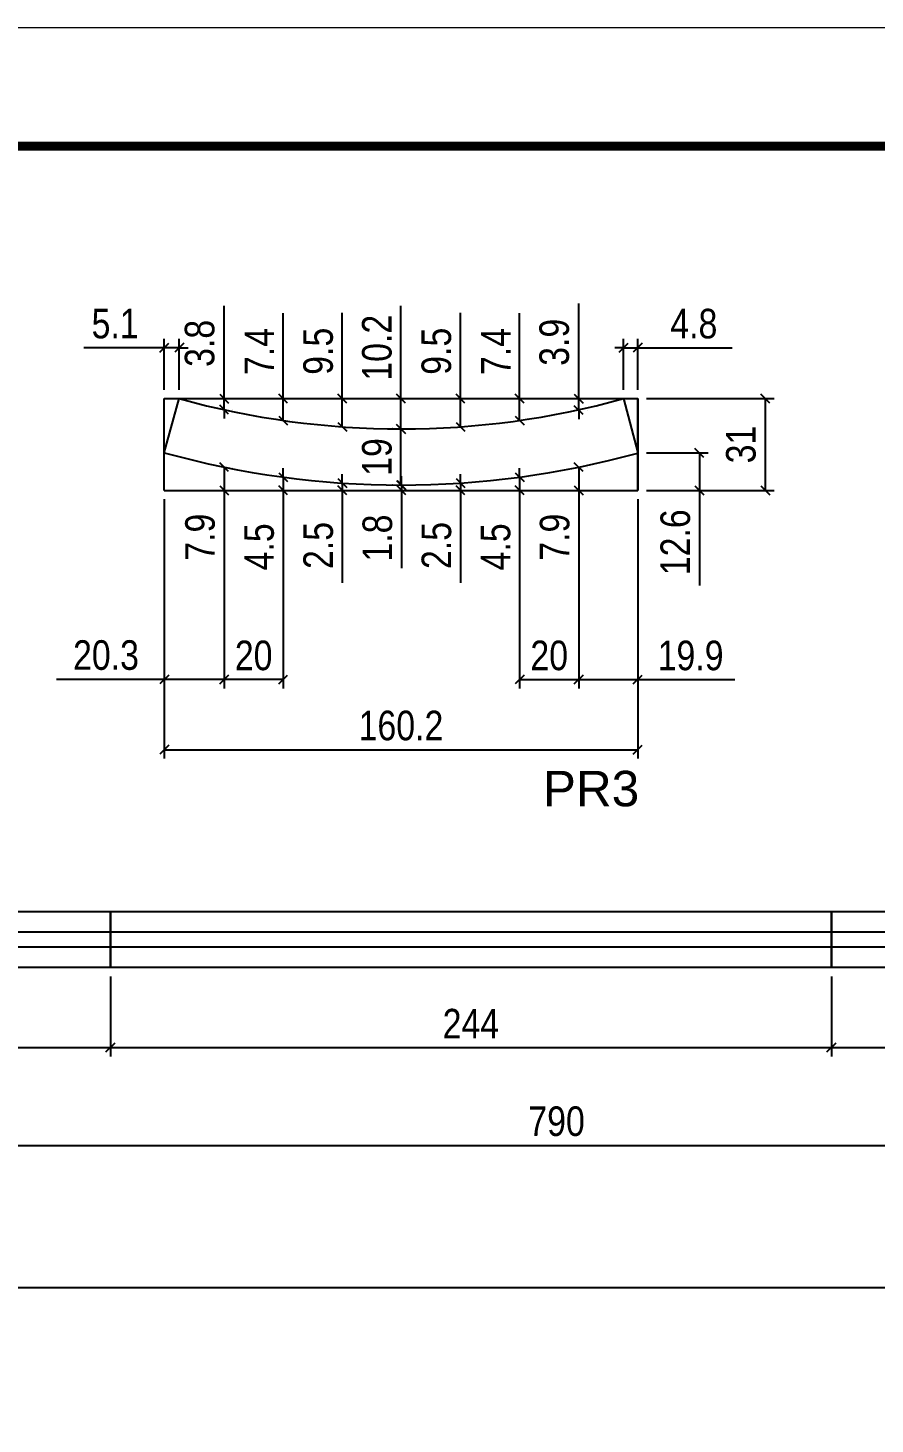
# Model space of a CAD drawing. Extents: x 5442 to 11695, y -218 to 3129.
# Drawn here: x 8985 to 9271.6, y 359.5 to 831.9 of the extents above; entities that cross this region are included whole.
import ezdxf

# ---------------------------------------------------------------- set-up
doc = ezdxf.new("R2010")
doc.units = 0
doc.linetypes.add('DASHED', pattern=[0.75, 0.5, -0.25])
for name, color, linetype in [('5', 5, 'Continuous'), ('COTA', 241, 'Continuous'), ('Painéis', 200, 'Continuous'), ('SARR_2.2x7', 40, 'Continuous')]:
    doc.layers.add(name, color=color, linetype=linetype)
for name, color, linetype, lineweight in [('Escoras', 2, 'Continuous', 25), ('Folhas', 255, 'Continuous', 9), ('SARRAFO DE PRESSAO', 251, 'DASHED', 9)]:
    doc.layers.add(name, color=color, linetype=linetype, lineweight=lineweight)
doc.styles.add('COTA TECNICA-50', font='techl___.ttf', dxfattribs={"height": 10})
doc.styles.get("Standard").update_dxf_attribs({"font": 'arial.ttf'})
doc.dimstyles.new('COTA PAINEL-50', dxfattribs={"dimtxt": 10, "dimasz": 3, "dimexe": 3, "dimexo": 3, "dimgap": 3, "dimtad": 1, "dimdec": 1, "dimzin": 12, "dimdsep": 46, "dimtxsty": 'COTA TECNICA-50', "dimblk1": 'OBLIQUE', "dimblk2": 'OBLIQUE', "dimsah": 1, "dimcen": 0.9, "dimclrd": 4, "dimclre": 4, "dimclrt": 240, "dimadec": 1, "dimazin": 3, "dimtfac": 1, "dimtdec": 1, "dimtmove": 0, "dimatfit": 3, "dimfxl": 1, "dimtolj": 1, "dimtzin": 12, "dimarcsym": 0})

# ---------------------------------------------------------------- blocks, each defined once
blk = doc.blocks.new('9999999999')
at = {"layer": 'Folhas'}
blk.add_lwpolyline([(98138.98, 34190.21), (99623.98, 34190.21), (99623.98, 35240.21), (98138.98, 35240.21)], close=True, dxfattribs=at)
at = {"layer": 'Folhas', "color": 30, "const_width": 3}
blk.add_lwpolyline([(98213.98, 34230.21), (99583.98, 34230.21), (99583.98, 35200.21), (98213.98, 35200.21)], close=True, dxfattribs=at)
blk = doc.blocks.new('_Oblique')
at = {"color": 0, "linetype": 'ByBlock', "lineweight": -2}
blk.add_line((-0.5, -0.5), (0.5, 0.5), dxfattribs=at)
blk = doc.blocks.new('*D1474')
at = {"layer": 'Defpoints', "color": 0, "linetype": 'ByBlock', "transparency": 16777216}
for p in [(9031.08, 675.42), (9191.28, 675.42), (9191.28, 587.69)]:
    blk.add_point(p, dxfattribs=at)
at = {"layer": 'Painéis', "color": 4, "linetype": 'ByBlock', "lineweight": -2, "transparency": 16777216}
for p, q in [((9031.08, 672.42), (9031.08, 584.69)), ((9191.28, 672.42), (9191.28, 584.69)), ((9031.08, 587.69), (9191.28, 587.69))]:
    blk.add_line(p, q, dxfattribs=at)
at = {"layer": 'Painéis', "color": 4, "linetype": 'ByBlock', "lineweight": -2, "transparency": 16777216, "xscale": 3, "yscale": 3, "zscale": 3, "rotation": 180}
blk.add_blockref('_Oblique', (9031.08, 587.69), dxfattribs=at)
at = {"layer": 'Painéis', "color": 4, "linetype": 'ByBlock', "lineweight": -2, "transparency": 16777216, "xscale": 3, "yscale": 3, "zscale": 3}
blk.add_blockref('_Oblique', (9191.28, 587.69), dxfattribs=at)
at = {"layer": 'Painéis', "color": 240, "linetype": 'ByBlock', "transparency": 16777216, "insert": (9111.18, 595.8), "char_height": 10, "attachment_point": 5, "style": 'COTA TECNICA-50'}
blk.add_mtext('\\A1;160.2', dxfattribs=at)
blk = doc.blocks.new('*D1477')
at = {"layer": 'Defpoints', "color": 0, "linetype": 'ByBlock', "transparency": 16777216}
for p in [(9191.28, 706.47), (9191.28, 675.42), (9234.47, 675.42)]:
    blk.add_point(p, dxfattribs=at)
at = {"layer": 'Painéis', "color": 4, "linetype": 'ByBlock', "lineweight": -2, "transparency": 16777216}
for p, q in [((9194.28, 706.47), (9237.47, 706.47)), ((9234.47, 706.47), (9234.47, 675.42)), ((9194.28, 675.42), (9237.47, 675.42))]:
    blk.add_line(p, q, dxfattribs=at)
at = {"layer": 'Painéis', "color": 4, "linetype": 'ByBlock', "lineweight": -2, "transparency": 16777216, "xscale": 3, "yscale": 3, "zscale": 3}
for p, rotation in [((9234.47, 706.47), 90), ((9234.47, 675.42), 270)]:
    blk.add_blockref('_Oblique', p, dxfattribs=dict(at, rotation=rotation))
at = {"layer": 'Painéis', "color": 240, "linetype": 'ByBlock', "transparency": 16777216, "insert": (9226.25, 690.94), "char_height": 10, "attachment_point": 5, "rotation": 90, "style": 'COTA TECNICA-50'}
blk.add_mtext('\\A1;31', dxfattribs=at)
blk = doc.blocks.new('*D1484')
at = {"layer": 'Defpoints', "color": 0, "linetype": 'ByBlock', "transparency": 16777216}
for p in [(9031.08, 723.69), (9031.08, 706.47), (9036.16, 706.47)]:
    blk.add_point(p, dxfattribs=at)
at = {"layer": 'Painéis', "color": 4, "linetype": 'ByBlock', "lineweight": -2, "transparency": 16777216}
for p, q in [((9031.08, 723.69), (9003.85, 723.69)), ((9031.08, 709.47), (9031.08, 726.69)), ((9036.16, 723.69), (9031.08, 723.69)), ((9036.16, 709.47), (9036.16, 726.69)), ((9036.16, 723.69), (9039.16, 723.69))]:
    blk.add_line(p, q, dxfattribs=at)
at = {"layer": 'Painéis', "color": 4, "linetype": 'ByBlock', "lineweight": -2, "transparency": 16777216, "xscale": 3, "yscale": 3, "zscale": 3}
blk.add_blockref('_Oblique', (9031.08, 723.69), dxfattribs=at)
at = {"layer": 'Painéis', "color": 4, "linetype": 'ByBlock', "lineweight": -2, "transparency": 16777216, "xscale": 3, "yscale": 3, "zscale": 3, "rotation": 180}
blk.add_blockref('_Oblique', (9036.16, 723.69), dxfattribs=at)
at = {"layer": 'Painéis', "color": 240, "linetype": 'ByBlock', "transparency": 16777216, "insert": (9014.46, 731.8), "char_height": 10, "attachment_point": 5, "style": 'COTA TECNICA-50'}
blk.add_mtext('\\A1;5.1', dxfattribs=at)
blk = doc.blocks.new('*D1485')
at = {"layer": 'Defpoints', "color": 0, "linetype": 'ByBlock', "transparency": 16777216}
for p in [(9191.28, 723.69), (9186.52, 706.47), (9191.28, 706.47)]:
    blk.add_point(p, dxfattribs=at)
at = {"layer": 'Painéis', "color": 4, "linetype": 'ByBlock', "lineweight": -2, "transparency": 16777216}
for p, q in [((9186.52, 723.69), (9183.52, 723.69)), ((9186.52, 709.47), (9186.52, 726.69)), ((9186.52, 723.69), (9191.28, 723.69)), ((9191.28, 709.47), (9191.28, 726.69)), ((9191.28, 723.69), (9223.28, 723.69))]:
    blk.add_line(p, q, dxfattribs=at)
at = {"layer": 'Painéis', "color": 4, "linetype": 'ByBlock', "lineweight": -2, "transparency": 16777216, "xscale": 3, "yscale": 3, "zscale": 3}
blk.add_blockref('_Oblique', (9186.52, 723.69), dxfattribs=at)
at = {"layer": 'Painéis', "color": 4, "linetype": 'ByBlock', "lineweight": -2, "transparency": 16777216, "xscale": 3, "yscale": 3, "zscale": 3, "rotation": 180}
blk.add_blockref('_Oblique', (9191.28, 723.69), dxfattribs=at)
at = {"layer": 'Painéis', "color": 240, "linetype": 'ByBlock', "transparency": 16777216, "insert": (9210.28, 731.78), "char_height": 10, "attachment_point": 5, "style": 'COTA TECNICA-50'}
blk.add_mtext('\\A1;4.8', dxfattribs=at)
blk = doc.blocks.new('*D1486')
at = {"layer": 'Defpoints', "color": 0, "linetype": 'ByBlock', "transparency": 16777216}
for p in [(9031.08, 675.42), (9051.34, 675.42), (9031.08, 611.42)]:
    blk.add_point(p, dxfattribs=at)
at = {"layer": 'Painéis', "color": 4, "linetype": 'ByBlock', "lineweight": -2, "transparency": 16777216}
for p, q in [((9031.08, 672.42), (9031.08, 608.42)), ((9051.34, 672.42), (9051.34, 608.42)), ((9031.08, 611.42), (8994.67, 611.42)), ((9051.34, 611.42), (9031.08, 611.42))]:
    blk.add_line(p, q, dxfattribs=at)
at = {"layer": 'Painéis', "color": 4, "linetype": 'ByBlock', "lineweight": -2, "transparency": 16777216, "xscale": 3, "yscale": 3, "zscale": 3, "rotation": 180}
blk.add_blockref('_Oblique', (9031.08, 611.42), dxfattribs=at)
at = {"layer": 'Painéis', "color": 4, "linetype": 'ByBlock', "lineweight": -2, "transparency": 16777216, "xscale": 3, "yscale": 3, "zscale": 3}
blk.add_blockref('_Oblique', (9051.34, 611.42), dxfattribs=at)
at = {"layer": 'Painéis', "color": 240, "linetype": 'ByBlock', "transparency": 16777216, "insert": (9011.37, 619.64), "char_height": 10, "attachment_point": 5, "style": 'COTA TECNICA-50'}
blk.add_mtext('\\A1;20.3', dxfattribs=at)
blk = doc.blocks.new('*D1487')
at = {"layer": 'Defpoints', "color": 0, "linetype": 'ByBlock', "transparency": 16777216}
for p in [(9051.34, 675.42), (9071.34, 675.42), (9051.34, 611.42)]:
    blk.add_point(p, dxfattribs=at)
at = {"layer": 'Painéis', "color": 4, "linetype": 'ByBlock', "lineweight": -2, "transparency": 16777216}
for p, q in [((9051.34, 672.42), (9051.34, 608.42)), ((9071.34, 672.42), (9071.34, 608.42)), ((9071.34, 611.42), (9051.34, 611.42))]:
    blk.add_line(p, q, dxfattribs=at)
at = {"layer": 'Painéis', "color": 4, "linetype": 'ByBlock', "lineweight": -2, "transparency": 16777216, "xscale": 3, "yscale": 3, "zscale": 3, "rotation": 180}
blk.add_blockref('_Oblique', (9051.34, 611.42), dxfattribs=at)
at = {"layer": 'Painéis', "color": 4, "linetype": 'ByBlock', "lineweight": -2, "transparency": 16777216, "xscale": 3, "yscale": 3, "zscale": 3}
blk.add_blockref('_Oblique', (9071.34, 611.42), dxfattribs=at)
at = {"layer": 'Painéis', "color": 240, "linetype": 'ByBlock', "transparency": 16777216, "insert": (9061.34, 619.52), "char_height": 10, "attachment_point": 5, "style": 'COTA TECNICA-50'}
blk.add_mtext('\\A1;20', dxfattribs=at)
blk = doc.blocks.new('*D1488')
at = {"layer": 'Defpoints', "color": 0, "linetype": 'ByBlock', "transparency": 16777216}
for p in [(9171.34, 675.42), (9191.28, 675.42), (9191.28, 611.42)]:
    blk.add_point(p, dxfattribs=at)
at = {"layer": 'Painéis', "color": 4, "linetype": 'ByBlock', "lineweight": -2, "transparency": 16777216}
for p, q in [((9171.34, 672.42), (9171.34, 608.42)), ((9191.28, 672.42), (9191.28, 608.42)), ((9171.34, 611.42), (9191.28, 611.42)), ((9191.28, 611.42), (9224.11, 611.42))]:
    blk.add_line(p, q, dxfattribs=at)
at = {"layer": 'Painéis', "color": 4, "linetype": 'ByBlock', "lineweight": -2, "transparency": 16777216, "xscale": 3, "yscale": 3, "zscale": 3, "rotation": 180}
blk.add_blockref('_Oblique', (9171.34, 611.42), dxfattribs=at)
at = {"layer": 'Painéis', "color": 4, "linetype": 'ByBlock', "lineweight": -2, "transparency": 16777216, "xscale": 3, "yscale": 3, "zscale": 3}
blk.add_blockref('_Oblique', (9191.28, 611.42), dxfattribs=at)
at = {"layer": 'Painéis', "color": 240, "linetype": 'ByBlock', "transparency": 16777216, "insert": (9209.19, 619.51), "char_height": 10, "attachment_point": 5, "style": 'COTA TECNICA-50'}
blk.add_mtext('\\A1;19.9', dxfattribs=at)
blk = doc.blocks.new('*D1489')
at = {"layer": 'Defpoints', "color": 0, "linetype": 'ByBlock', "transparency": 16777216}
for p in [(9151.34, 675.42), (9171.34, 675.42), (9171.34, 611.42)]:
    blk.add_point(p, dxfattribs=at)
at = {"layer": 'Painéis', "color": 4, "linetype": 'ByBlock', "lineweight": -2, "transparency": 16777216}
for p, q in [((9151.34, 672.42), (9151.34, 608.42)), ((9171.34, 672.42), (9171.34, 608.42)), ((9151.34, 611.42), (9171.34, 611.42))]:
    blk.add_line(p, q, dxfattribs=at)
at = {"layer": 'Painéis', "color": 4, "linetype": 'ByBlock', "lineweight": -2, "transparency": 16777216, "xscale": 3, "yscale": 3, "zscale": 3, "rotation": 180}
blk.add_blockref('_Oblique', (9151.34, 611.42), dxfattribs=at)
at = {"layer": 'Painéis', "color": 4, "linetype": 'ByBlock', "lineweight": -2, "transparency": 16777216, "xscale": 3, "yscale": 3, "zscale": 3}
blk.add_blockref('_Oblique', (9171.34, 611.42), dxfattribs=at)
at = {"layer": 'Painéis', "color": 240, "linetype": 'ByBlock', "transparency": 16777216, "insert": (9161.34, 619.52), "char_height": 10, "attachment_point": 5, "style": 'COTA TECNICA-50'}
blk.add_mtext('\\A1;20', dxfattribs=at)
blk = doc.blocks.new('*D1490')
at = {"layer": 'Defpoints', "color": 0, "linetype": 'ByBlock', "transparency": 16777216}
for p in [(9051.34, 683.28), (9051.34, 675.42), (9051.34, 675.42)]:
    blk.add_point(p, dxfattribs=at)
at = {"layer": 'Painéis', "color": 4, "linetype": 'ByBlock', "lineweight": -2, "transparency": 16777216}
for p, q in [((9051.34, 683.28), (9051.34, 675.42)), ((9054.34, 683.28), (9054.34, 683.28)), ((9051.34, 675.42), (9051.34, 646.74)), ((9054.34, 675.42), (9054.34, 675.42))]:
    blk.add_line(p, q, dxfattribs=at)
at = {"layer": 'Painéis', "color": 4, "linetype": 'ByBlock', "lineweight": -2, "transparency": 16777216, "xscale": 3, "yscale": 3, "zscale": 3}
for p, rotation in [((9051.34, 683.28), 90), ((9051.34, 675.42), 270)]:
    blk.add_blockref('_Oblique', p, dxfattribs=dict(at, rotation=rotation))
at = {"layer": 'Painéis', "color": 240, "linetype": 'ByBlock', "transparency": 16777216, "insert": (9043.24, 659.58), "char_height": 10, "attachment_point": 5, "rotation": 90, "style": 'COTA TECNICA-50'}
blk.add_mtext('\\A1;7.9', dxfattribs=at)
blk = doc.blocks.new('*D1491')
at = {"layer": 'Defpoints', "color": 0, "linetype": 'ByBlock', "transparency": 16777216}
for p in [(9071.34, 679.9), (9071.34, 675.42), (9071.34, 675.42)]:
    blk.add_point(p, dxfattribs=at)
at = {"layer": 'Painéis', "color": 4, "linetype": 'ByBlock', "lineweight": -2, "transparency": 16777216}
for p, q in [((9071.34, 679.9), (9071.34, 682.9)), ((9071.34, 679.9), (9071.34, 675.42)), ((9074.34, 679.9), (9074.34, 679.9)), ((9071.34, 675.42), (9071.34, 643.2)), ((9074.34, 675.42), (9074.34, 675.42))]:
    blk.add_line(p, q, dxfattribs=at)
at = {"layer": 'Painéis', "color": 4, "linetype": 'ByBlock', "lineweight": -2, "transparency": 16777216, "xscale": 3, "yscale": 3, "zscale": 3}
for p, rotation in [((9071.34, 679.9), 270), ((9071.34, 675.42), 90)]:
    blk.add_blockref('_Oblique', p, dxfattribs=dict(at, rotation=rotation))
at = {"layer": 'Painéis', "color": 240, "linetype": 'ByBlock', "transparency": 16777216, "insert": (9063.23, 656.31), "char_height": 10, "attachment_point": 5, "rotation": 90, "style": 'COTA TECNICA-50'}
blk.add_mtext('\\A1;4.5', dxfattribs=at)
blk = doc.blocks.new('*D1492')
at = {"layer": 'Defpoints', "color": 0, "linetype": 'ByBlock', "transparency": 16777216}
for p in [(9091.34, 677.89), (9091.34, 675.42), (9091.34, 675.42)]:
    blk.add_point(p, dxfattribs=at)
at = {"layer": 'Painéis', "color": 4, "linetype": 'ByBlock', "lineweight": -2, "transparency": 16777216}
for p, q in [((9091.34, 677.89), (9091.34, 680.89)), ((9091.34, 677.89), (9091.34, 675.42)), ((9094.34, 677.89), (9094.34, 677.89)), ((9091.34, 675.42), (9091.34, 644.14)), ((9094.34, 675.42), (9094.34, 675.42))]:
    blk.add_line(p, q, dxfattribs=at)
at = {"layer": 'Painéis', "color": 4, "linetype": 'ByBlock', "lineweight": -2, "transparency": 16777216, "xscale": 3, "yscale": 3, "zscale": 3}
for p, rotation in [((9091.34, 677.89), 270), ((9091.34, 675.42), 90)]:
    blk.add_blockref('_Oblique', p, dxfattribs=dict(at, rotation=rotation))
at = {"layer": 'Painéis', "color": 240, "linetype": 'ByBlock', "transparency": 16777216, "insert": (9083.23, 656.78), "char_height": 10, "attachment_point": 5, "rotation": 90, "style": 'COTA TECNICA-50'}
blk.add_mtext('\\A1;2.5', dxfattribs=at)
blk = doc.blocks.new('*D1493')
at = {"layer": 'Defpoints', "color": 0, "linetype": 'ByBlock', "transparency": 16777216}
for p in [(9111.34, 677.22), (9111.34, 675.42), (9111.34, 675.42)]:
    blk.add_point(p, dxfattribs=at)
at = {"layer": 'Painéis', "color": 4, "linetype": 'ByBlock', "lineweight": -2, "transparency": 16777216}
for p, q in [((9111.34, 677.22), (9111.34, 680.22)), ((9111.34, 677.22), (9111.34, 675.42)), ((9114.34, 677.22), (9114.34, 677.22)), ((9111.34, 675.42), (9111.34, 649.14)), ((9114.34, 675.42), (9114.34, 675.42))]:
    blk.add_line(p, q, dxfattribs=at)
at = {"layer": 'Painéis', "color": 4, "linetype": 'ByBlock', "lineweight": -2, "transparency": 16777216, "xscale": 3, "yscale": 3, "zscale": 3}
for p, rotation in [((9111.34, 677.22), 270), ((9111.34, 675.42), 90)]:
    blk.add_blockref('_Oblique', p, dxfattribs=dict(at, rotation=rotation))
at = {"layer": 'Painéis', "color": 240, "linetype": 'ByBlock', "transparency": 16777216, "insert": (9103.25, 659.28), "char_height": 10, "attachment_point": 5, "rotation": 90, "style": 'COTA TECNICA-50'}
blk.add_mtext('\\A1;1.8', dxfattribs=at)
blk = doc.blocks.new('*D1494')
at = {"layer": 'Defpoints', "color": 0, "linetype": 'ByBlock', "transparency": 16777216}
for p in [(9131.34, 677.89), (9131.34, 675.42), (9131.34, 675.42)]:
    blk.add_point(p, dxfattribs=at)
at = {"layer": 'Painéis', "color": 4, "linetype": 'ByBlock', "lineweight": -2, "transparency": 16777216}
for p, q in [((9131.34, 677.89), (9131.34, 680.89)), ((9131.34, 677.89), (9131.34, 675.42)), ((9134.34, 677.89), (9134.34, 677.89)), ((9131.34, 675.42), (9131.34, 644.14)), ((9134.34, 675.42), (9134.34, 675.42))]:
    blk.add_line(p, q, dxfattribs=at)
at = {"layer": 'Painéis', "color": 4, "linetype": 'ByBlock', "lineweight": -2, "transparency": 16777216, "xscale": 3, "yscale": 3, "zscale": 3}
for p, rotation in [((9131.34, 677.89), 270), ((9131.34, 675.42), 90)]:
    blk.add_blockref('_Oblique', p, dxfattribs=dict(at, rotation=rotation))
at = {"layer": 'Painéis', "color": 240, "linetype": 'ByBlock', "transparency": 16777216, "insert": (9123.23, 656.78), "char_height": 10, "attachment_point": 5, "rotation": 90, "style": 'COTA TECNICA-50'}
blk.add_mtext('\\A1;2.5', dxfattribs=at)
blk = doc.blocks.new('*D1495')
at = {"layer": 'Defpoints', "color": 0, "linetype": 'ByBlock', "transparency": 16777216}
for p in [(9151.34, 679.9), (9151.34, 675.42), (9151.34, 675.42)]:
    blk.add_point(p, dxfattribs=at)
at = {"layer": 'Painéis', "color": 4, "linetype": 'ByBlock', "lineweight": -2, "transparency": 16777216}
for p, q in [((9151.34, 679.9), (9151.34, 682.9)), ((9151.34, 679.9), (9151.34, 675.42)), ((9154.34, 679.9), (9154.34, 679.9)), ((9151.34, 675.42), (9151.34, 643.2)), ((9154.34, 675.42), (9154.34, 675.42))]:
    blk.add_line(p, q, dxfattribs=at)
at = {"layer": 'Painéis', "color": 4, "linetype": 'ByBlock', "lineweight": -2, "transparency": 16777216, "xscale": 3, "yscale": 3, "zscale": 3}
for p, rotation in [((9151.34, 679.9), 270), ((9151.34, 675.42), 90)]:
    blk.add_blockref('_Oblique', p, dxfattribs=dict(at, rotation=rotation))
at = {"layer": 'Painéis', "color": 240, "linetype": 'ByBlock', "transparency": 16777216, "insert": (9143.23, 656.31), "char_height": 10, "attachment_point": 5, "rotation": 90, "style": 'COTA TECNICA-50'}
blk.add_mtext('\\A1;4.5', dxfattribs=at)
blk = doc.blocks.new('*D1496')
at = {"layer": 'Defpoints', "color": 0, "linetype": 'ByBlock', "transparency": 16777216}
for p in [(9171.34, 683.28), (9171.34, 675.42), (9171.34, 675.42)]:
    blk.add_point(p, dxfattribs=at)
at = {"layer": 'Painéis', "color": 4, "linetype": 'ByBlock', "lineweight": -2, "transparency": 16777216}
for p, q in [((9171.34, 683.28), (9171.34, 675.42)), ((9174.34, 683.28), (9174.34, 683.28)), ((9171.34, 675.42), (9171.34, 646.74)), ((9174.34, 675.42), (9174.34, 675.42))]:
    blk.add_line(p, q, dxfattribs=at)
at = {"layer": 'Painéis', "color": 4, "linetype": 'ByBlock', "lineweight": -2, "transparency": 16777216, "xscale": 3, "yscale": 3, "zscale": 3}
for p, rotation in [((9171.34, 683.28), 90), ((9171.34, 675.42), 270)]:
    blk.add_blockref('_Oblique', p, dxfattribs=dict(at, rotation=rotation))
at = {"layer": 'Painéis', "color": 240, "linetype": 'ByBlock', "transparency": 16777216, "insert": (9163.24, 659.58), "char_height": 10, "attachment_point": 5, "rotation": 90, "style": 'COTA TECNICA-50'}
blk.add_mtext('\\A1;7.9', dxfattribs=at)
blk = doc.blocks.new('*D1497')
at = {"layer": 'Defpoints', "color": 0, "linetype": 'ByBlock', "transparency": 16777216}
for p in [(9191.28, 688.07), (9191.28, 675.42), (9212.17, 675.42)]:
    blk.add_point(p, dxfattribs=at)
at = {"layer": 'Painéis', "color": 4, "linetype": 'ByBlock', "lineweight": -2, "transparency": 16777216}
for p, q in [((9194.28, 688.07), (9215.17, 688.07)), ((9212.17, 688.07), (9212.17, 675.42)), ((9194.28, 675.42), (9215.17, 675.42)), ((9212.17, 675.42), (9212.17, 643.29))]:
    blk.add_line(p, q, dxfattribs=at)
at = {"layer": 'Painéis', "color": 4, "linetype": 'ByBlock', "lineweight": -2, "transparency": 16777216, "xscale": 3, "yscale": 3, "zscale": 3}
for p, rotation in [((9212.17, 688.07), 90), ((9212.17, 675.42), 270)]:
    blk.add_blockref('_Oblique', p, dxfattribs=dict(at, rotation=rotation))
at = {"layer": 'Painéis', "color": 240, "linetype": 'ByBlock', "transparency": 16777216, "insert": (9204.06, 657.86), "char_height": 10, "attachment_point": 5, "rotation": 90, "style": 'COTA TECNICA-50'}
blk.add_mtext('\\A1;12.6', dxfattribs=at)
blk = doc.blocks.new('*D1498')
at = {"layer": 'Defpoints', "color": 0, "linetype": 'ByBlock', "transparency": 16777216}
for p in [(9111.17, 696.22), (9111.34, 696.22), (9111.34, 677.22)]:
    blk.add_point(p, dxfattribs=at)
at = {"layer": 'Painéis', "color": 4, "linetype": 'ByBlock', "lineweight": -2, "transparency": 16777216}
for p, q in [((9108.34, 696.22), (9108.17, 696.22)), ((9111.17, 677.22), (9111.17, 696.22)), ((9108.34, 677.22), (9108.17, 677.22))]:
    blk.add_line(p, q, dxfattribs=at)
at = {"layer": 'Painéis', "color": 4, "linetype": 'ByBlock', "lineweight": -2, "transparency": 16777216, "xscale": 3, "yscale": 3, "zscale": 3}
for p, rotation in [((9111.17, 696.22), 90), ((9111.17, 677.22), 270)]:
    blk.add_blockref('_Oblique', p, dxfattribs=dict(at, rotation=rotation))
at = {"layer": 'Painéis', "color": 240, "linetype": 'ByBlock', "transparency": 16777216, "insert": (9103.08, 686.72), "char_height": 10, "attachment_point": 5, "rotation": 90, "style": 'COTA TECNICA-50'}
blk.add_mtext('\\A1;19', dxfattribs=at)
blk = doc.blocks.new('*D1499')
at = {"layer": 'Defpoints', "color": 0, "linetype": 'ByBlock', "transparency": 16777216}
for p in [(9111.18, 706.47), (9111.18, 706.47), (9111.34, 696.22)]:
    blk.add_point(p, dxfattribs=at)
at = {"layer": 'Painéis', "color": 4, "linetype": 'ByBlock', "lineweight": -2, "transparency": 16777216}
for p, q in [((9111.18, 706.47), (9111.18, 737.89)), ((9111.18, 696.22), (9111.18, 706.47)), ((9114.18, 706.47), (9114.18, 706.47)), ((9108.34, 696.22), (9108.18, 696.22))]:
    blk.add_line(p, q, dxfattribs=at)
at = {"layer": 'Painéis', "color": 4, "linetype": 'ByBlock', "lineweight": -2, "transparency": 16777216, "xscale": 3, "yscale": 3, "zscale": 3}
for p, rotation in [((9111.18, 706.47), 90), ((9111.18, 696.22), 270)]:
    blk.add_blockref('_Oblique', p, dxfattribs=dict(at, rotation=rotation))
at = {"layer": 'Painéis', "color": 240, "linetype": 'ByBlock', "transparency": 16777216, "insert": (9103.08, 723.68), "char_height": 10, "attachment_point": 5, "rotation": 90, "style": 'COTA TECNICA-50'}
blk.add_mtext('\\A1;10.2', dxfattribs=at)
blk = doc.blocks.new('*D1549')
at = {"layer": 'COTA', "color": 4, "linetype": 'ByBlock', "lineweight": -2, "transparency": 16777216}
for p, q in [((8768.84, 510.94), (8768.84, 483.91)), ((9012.84, 510.94), (9012.84, 483.91)), ((8768.84, 486.91), (9012.84, 486.91))]:
    blk.add_line(p, q, dxfattribs=at)
at = {"layer": 'Defpoints', "color": 0, "linetype": 'ByBlock', "transparency": 16777216}
for p in [(8768.84, 513.94), (9012.84, 513.94), (9012.84, 486.91)]:
    blk.add_point(p, dxfattribs=at)
at = {"layer": 'COTA', "color": 4, "linetype": 'ByBlock', "lineweight": -2, "transparency": 16777216, "xscale": 3, "yscale": 3, "zscale": 3, "rotation": 180}
blk.add_blockref('_Oblique', (8768.84, 486.91), dxfattribs=at)
at = {"layer": 'COTA', "color": 4, "linetype": 'ByBlock', "lineweight": -2, "transparency": 16777216, "xscale": 3, "yscale": 3, "zscale": 3}
blk.add_blockref('_Oblique', (9012.84, 486.91), dxfattribs=at)
at = {"layer": 'COTA', "color": 240, "linetype": 'ByBlock', "transparency": 16777216, "insert": (8890.84, 494.99), "char_height": 10, "attachment_point": 5, "style": 'COTA TECNICA-50'}
blk.add_mtext('\\A1;244', dxfattribs=at)
blk = doc.blocks.new('*D1550')
at = {"layer": 'COTA', "color": 4, "linetype": 'ByBlock', "lineweight": -2, "transparency": 16777216}
for p, q in [((9012.84, 510.94), (9012.84, 483.91)), ((9256.84, 510.94), (9256.84, 483.91)), ((9012.84, 486.91), (9256.84, 486.91))]:
    blk.add_line(p, q, dxfattribs=at)
at = {"layer": 'Defpoints', "color": 0, "linetype": 'ByBlock', "transparency": 16777216}
for p in [(9012.84, 513.94), (9256.84, 513.94), (9256.84, 486.91)]:
    blk.add_point(p, dxfattribs=at)
at = {"layer": 'COTA', "color": 4, "linetype": 'ByBlock', "lineweight": -2, "transparency": 16777216, "xscale": 3, "yscale": 3, "zscale": 3, "rotation": 180}
blk.add_blockref('_Oblique', (9012.84, 486.91), dxfattribs=at)
at = {"layer": 'COTA', "color": 4, "linetype": 'ByBlock', "lineweight": -2, "transparency": 16777216, "xscale": 3, "yscale": 3, "zscale": 3}
blk.add_blockref('_Oblique', (9256.84, 486.91), dxfattribs=at)
at = {"layer": 'COTA', "color": 240, "linetype": 'ByBlock', "transparency": 16777216, "insert": (9134.84, 494.99), "char_height": 10, "attachment_point": 5, "style": 'COTA TECNICA-50'}
blk.add_mtext('\\A1;244', dxfattribs=at)
blk = doc.blocks.new('*D1551')
at = {"layer": 'COTA', "color": 4, "linetype": 'ByBlock', "lineweight": -2, "transparency": 16777216}
for p, q in [((9256.84, 510.94), (9256.84, 483.91)), ((9378.84, 510.94), (9378.84, 483.91)), ((9256.84, 486.91), (9378.84, 486.91))]:
    blk.add_line(p, q, dxfattribs=at)
at = {"layer": 'Defpoints', "color": 0, "linetype": 'ByBlock', "transparency": 16777216}
for p in [(9256.84, 513.94), (9378.84, 513.94), (9378.84, 486.91)]:
    blk.add_point(p, dxfattribs=at)
at = {"layer": 'COTA', "color": 4, "linetype": 'ByBlock', "lineweight": -2, "transparency": 16777216, "xscale": 3, "yscale": 3, "zscale": 3, "rotation": 180}
blk.add_blockref('_Oblique', (9256.84, 486.91), dxfattribs=at)
at = {"layer": 'COTA', "color": 4, "linetype": 'ByBlock', "lineweight": -2, "transparency": 16777216, "xscale": 3, "yscale": 3, "zscale": 3}
blk.add_blockref('_Oblique', (9378.84, 486.91), dxfattribs=at)
at = {"layer": 'COTA', "color": 240, "linetype": 'ByBlock', "transparency": 16777216, "insert": (9317.84, 494.97), "char_height": 10, "attachment_point": 5, "style": 'COTA TECNICA-50'}
blk.add_mtext('\\A1;122', dxfattribs=at)
blk = doc.blocks.new('*D1207')
at = {"layer": 'Defpoints', "color": 0, "linetype": 'ByBlock', "transparency": 16777216}
for p in [(8768.84, 513.94), (9558.84, 513.96), (9558.84, 453.79)]:
    blk.add_point(p, dxfattribs=at)
at = {"layer": 'Escoras', "color": 4, "linetype": 'ByBlock', "lineweight": -2, "transparency": 16777216}
for p, q in [((8768.84, 510.94), (8768.84, 450.79)), ((9558.84, 510.96), (9558.84, 450.79)), ((8768.84, 453.79), (9558.84, 453.79))]:
    blk.add_line(p, q, dxfattribs=at)
at = {"layer": 'Escoras', "color": 4, "linetype": 'ByBlock', "lineweight": -2, "transparency": 16777216, "xscale": 3, "yscale": 3, "zscale": 3, "rotation": 180}
blk.add_blockref('_Oblique', (8768.84, 453.79), dxfattribs=at)
at = {"layer": 'Escoras', "color": 4, "linetype": 'ByBlock', "lineweight": -2, "transparency": 16777216, "xscale": 3, "yscale": 3, "zscale": 3}
blk.add_blockref('_Oblique', (9558.84, 453.79), dxfattribs=at)
at = {"layer": 'Escoras', "color": 240, "linetype": 'ByBlock', "transparency": 16777216, "insert": (9163.84, 461.92), "char_height": 10, "attachment_point": 5, "style": 'COTA TECNICA-50'}
blk.add_mtext('\\A1;790', dxfattribs=at)
blk = doc.blocks.new('*D1227')
at = {"layer": 'Defpoints', "color": 0, "linetype": 'ByBlock', "transparency": 16777216}
for p in [(9051.34, 706.47), (9051.34, 706.47), (9051.34, 702.7)]:
    blk.add_point(p, dxfattribs=at)
at = {"layer": 'Painéis', "color": 4, "linetype": 'ByBlock', "lineweight": -2, "transparency": 16777216}
for p, q in [((9051.34, 706.47), (9051.34, 737.85)), ((9051.34, 702.7), (9051.34, 706.47)), ((9054.34, 706.47), (9054.34, 706.47)), ((9051.34, 702.7), (9051.34, 699.7)), ((9054.34, 702.7), (9054.34, 702.7))]:
    blk.add_line(p, q, dxfattribs=at)
at = {"layer": 'Painéis', "color": 4, "linetype": 'ByBlock', "lineweight": -2, "transparency": 16777216, "xscale": 3, "yscale": 3, "zscale": 3}
for p, rotation in [((9051.34, 706.47), 270), ((9051.34, 702.7), 90)]:
    blk.add_blockref('_Oblique', p, dxfattribs=dict(at, rotation=rotation))
at = {"layer": 'Painéis', "color": 240, "linetype": 'ByBlock', "transparency": 16777216, "insert": (9043.1, 725.16), "char_height": 10, "attachment_point": 5, "rotation": 90, "style": 'COTA TECNICA-50'}
blk.add_mtext('\\A1;3.8', dxfattribs=at)
blk = doc.blocks.new('*D1228')
at = {"layer": 'Defpoints', "color": 0, "linetype": 'ByBlock', "transparency": 16777216}
for p in [(9071.34, 706.47), (9071.34, 706.47), (9071.34, 699.08)]:
    blk.add_point(p, dxfattribs=at)
at = {"layer": 'Painéis', "color": 4, "linetype": 'ByBlock', "lineweight": -2, "transparency": 16777216}
for p, q in [((9071.34, 706.47), (9071.34, 735.36)), ((9071.34, 699.08), (9071.34, 706.47)), ((9074.34, 706.47), (9074.34, 706.47)), ((9074.34, 699.08), (9074.34, 699.08))]:
    blk.add_line(p, q, dxfattribs=at)
at = {"layer": 'Painéis', "color": 4, "linetype": 'ByBlock', "lineweight": -2, "transparency": 16777216, "xscale": 3, "yscale": 3, "zscale": 3}
for p, rotation in [((9071.34, 706.47), 90), ((9071.34, 699.08), 270)]:
    blk.add_blockref('_Oblique', p, dxfattribs=dict(at, rotation=rotation))
at = {"layer": 'Painéis', "color": 240, "linetype": 'ByBlock', "transparency": 16777216, "insert": (9063.27, 722.41), "char_height": 10, "attachment_point": 5, "rotation": 90, "style": 'COTA TECNICA-50'}
blk.add_mtext('\\A1;7.4', dxfattribs=at)
blk = doc.blocks.new('*D1229')
at = {"layer": 'Defpoints', "color": 0, "linetype": 'ByBlock', "transparency": 16777216}
for p in [(9091.34, 706.47), (9091.34, 706.47), (9091.34, 696.93)]:
    blk.add_point(p, dxfattribs=at)
at = {"layer": 'Painéis', "color": 4, "linetype": 'ByBlock', "lineweight": -2, "transparency": 16777216}
for p, q in [((9091.34, 706.47), (9091.34, 735.54)), ((9091.34, 696.93), (9091.34, 706.47)), ((9094.34, 706.47), (9094.34, 706.47)), ((9094.34, 696.93), (9094.34, 696.93))]:
    blk.add_line(p, q, dxfattribs=at)
at = {"layer": 'Painéis', "color": 4, "linetype": 'ByBlock', "lineweight": -2, "transparency": 16777216, "xscale": 3, "yscale": 3, "zscale": 3}
for p, rotation in [((9091.34, 706.47), 90), ((9091.34, 696.93), 270)]:
    blk.add_blockref('_Oblique', p, dxfattribs=dict(at, rotation=rotation))
at = {"layer": 'Painéis', "color": 240, "linetype": 'ByBlock', "transparency": 16777216, "insert": (9083.2, 722.5), "char_height": 10, "attachment_point": 5, "rotation": 90, "style": 'COTA TECNICA-50'}
blk.add_mtext('\\A1;9.5', dxfattribs=at)
blk = doc.blocks.new('*D1230')
at = {"layer": 'Defpoints', "color": 0, "linetype": 'ByBlock', "transparency": 16777216}
for p in [(9131.34, 706.47), (9131.34, 706.47), (9131.34, 696.93)]:
    blk.add_point(p, dxfattribs=at)
at = {"layer": 'Painéis', "color": 4, "linetype": 'ByBlock', "lineweight": -2, "transparency": 16777216}
for p, q in [((9131.34, 706.47), (9131.34, 735.54)), ((9131.34, 696.93), (9131.34, 706.47)), ((9134.34, 706.47), (9134.34, 706.47)), ((9134.34, 696.93), (9134.34, 696.93))]:
    blk.add_line(p, q, dxfattribs=at)
at = {"layer": 'Painéis', "color": 4, "linetype": 'ByBlock', "lineweight": -2, "transparency": 16777216, "xscale": 3, "yscale": 3, "zscale": 3}
for p, rotation in [((9131.34, 706.47), 90), ((9131.34, 696.93), 270)]:
    blk.add_blockref('_Oblique', p, dxfattribs=dict(at, rotation=rotation))
at = {"layer": 'Painéis', "color": 240, "linetype": 'ByBlock', "transparency": 16777216, "insert": (9123.2, 722.5), "char_height": 10, "attachment_point": 5, "rotation": 90, "style": 'COTA TECNICA-50'}
blk.add_mtext('\\A1;9.5', dxfattribs=at)
blk = doc.blocks.new('*D1231')
at = {"layer": 'Defpoints', "color": 0, "linetype": 'ByBlock', "transparency": 16777216}
for p in [(9151.34, 706.47), (9151.34, 706.47), (9151.34, 699.08)]:
    blk.add_point(p, dxfattribs=at)
at = {"layer": 'Painéis', "color": 4, "linetype": 'ByBlock', "lineweight": -2, "transparency": 16777216}
for p, q in [((9151.34, 706.47), (9151.34, 735.36)), ((9151.34, 699.08), (9151.34, 706.47)), ((9154.34, 706.47), (9154.34, 706.47)), ((9154.34, 699.08), (9154.34, 699.08))]:
    blk.add_line(p, q, dxfattribs=at)
at = {"layer": 'Painéis', "color": 4, "linetype": 'ByBlock', "lineweight": -2, "transparency": 16777216, "xscale": 3, "yscale": 3, "zscale": 3}
for p, rotation in [((9151.34, 706.47), 90), ((9151.34, 699.08), 270)]:
    blk.add_blockref('_Oblique', p, dxfattribs=dict(at, rotation=rotation))
at = {"layer": 'Painéis', "color": 240, "linetype": 'ByBlock', "transparency": 16777216, "insert": (9143.27, 722.41), "char_height": 10, "attachment_point": 5, "rotation": 90, "style": 'COTA TECNICA-50'}
blk.add_mtext('\\A1;7.4', dxfattribs=at)
blk = doc.blocks.new('*D1232')
at = {"layer": 'Defpoints', "color": 0, "linetype": 'ByBlock', "transparency": 16777216}
for p in [(9171.34, 706.47), (9171.34, 706.47), (9171.34, 702.54)]:
    blk.add_point(p, dxfattribs=at)
at = {"layer": 'Painéis', "color": 4, "linetype": 'ByBlock', "lineweight": -2, "transparency": 16777216}
for p, q in [((9171.34, 706.47), (9171.34, 738.6)), ((9171.34, 702.54), (9171.34, 706.47)), ((9174.34, 706.47), (9174.34, 706.47)), ((9171.34, 702.54), (9171.34, 699.54)), ((9174.34, 702.54), (9174.34, 702.54))]:
    blk.add_line(p, q, dxfattribs=at)
at = {"layer": 'Painéis', "color": 4, "linetype": 'ByBlock', "lineweight": -2, "transparency": 16777216, "xscale": 3, "yscale": 3, "zscale": 3}
for p, rotation in [((9171.34, 706.47), 270), ((9171.34, 702.54), 90)]:
    blk.add_blockref('_Oblique', p, dxfattribs=dict(at, rotation=rotation))
at = {"layer": 'Painéis', "color": 240, "linetype": 'ByBlock', "transparency": 16777216, "insert": (9163.09, 725.53), "char_height": 10, "attachment_point": 5, "rotation": 90, "style": 'COTA TECNICA-50'}
blk.add_mtext('\\A1;3.9', dxfattribs=at)

msp = doc.modelspace()

# ---------------------------------------------------------------- linework, layer by layer
at = {"linetype": 'Continuous'}
for p, q in [((9031.08, 688.16), (9036.16, 706.47)), ((9186.52, 706.47), (9191.28, 688.07))]:
    msp.add_line(p, q, dxfattribs=at)
for radius, end in [(281, 285.5179), (300, 285.4533)]:
    msp.add_arc((9111.34, 977.22), radius, 254.4821, end, dxfattribs=at)
at = {"layer": 'Escoras', "linetype": 'ByBlock'}
msp.add_line((8700.35, 405.73), (10070.35, 405.73), dxfattribs=at)
at = {"layer": 'Painéis', "linetype": 'ByBlock'}
for p, q in [((9031.08, 706.47), (9191.28, 706.47)), ((9031.08, 675.42), (9031.08, 706.47)), ((9191.28, 675.42), (9191.28, 706.47)), ((9191.34, 706.47), (9191.34, 675.42)), ((9051.34, 683.28), (9051.34, 675.42)), ((9171.34, 683.28), (9171.34, 675.42)), ((9071.34, 679.9), (9071.34, 675.42)), ((9091.34, 677.89), (9091.34, 675.42)), ((9111.34, 677.22), (9111.34, 675.42)), ((9131.34, 677.89), (9131.34, 675.42)), ((9151.34, 679.9), (9151.34, 675.42)), ((9031.08, 675.42), (9191.28, 675.42))]:
    msp.add_line(p, q, dxfattribs=at)
at = {"layer": 'Painéis', "linetype": 'Continuous'}
for points in [[(8768.84, 532.94), (9012.84, 532.94), (9012.84, 513.94), (8768.84, 513.94)], [(9012.84, 532.94), (9256.84, 532.94), (9256.84, 513.94), (9012.84, 513.94)], [(9256.84, 532.94), (9378.84, 532.94), (9378.84, 513.94), (9256.84, 513.94)]]:
    msp.add_lwpolyline(points, close=True, dxfattribs=at)
at = {"layer": 'SARR_2.2x7', "linetype": 'Continuous'}
for p, q in [((9012.84, 525.94), (8775.84, 525.94)), ((9256.84, 525.94), (9012.84, 525.94)), ((9378.84, 525.94), (9256.84, 525.94)), ((8775.84, 520.94), (9012.84, 520.94)), ((9012.84, 520.94), (9256.84, 520.94)), ((9256.84, 520.94), (9378.84, 520.94))]:
    msp.add_line(p, q, dxfattribs=at)

# ---------------------------------------------------------------- block references
at = {"layer": 'SARRAFO DE PRESSAO', "color": 6, "linetype": 'ByBlock'}
msp.add_blockref('9999999999', (-89513.62, -34408.31), dxfattribs=at)

# ---------------------------------------------------------------- texts
at = {"layer": '5', "linetype": 'Continuous'}
msp.add_text('PR3', height=12, rotation=360, dxfattribs=at).set_placement((9159.2, 568.53))

# ---------------------------------------------------------------- dimensions: what is measured, and where the dimension line sits
at = {"layer": 'COTA', "linetype": 'ByBlock'}
for p1, p2, picture, middle in [((8768.84, 513.94), (9012.84, 513.94), '*D1549', (8890.84, 494.99)), ((9012.84, 513.94), (9256.84, 513.94), '*D1550', (9134.84, 494.99)), ((9256.84, 513.94), (9378.84, 513.94), '*D1551', (9317.84, 494.97))]:
    dim = msp.add_aligned_dim(p1=p1, p2=p2, distance=-27.03, dimstyle='COTA PAINEL-50', override={"dimarcsym": 1}, dxfattribs=at)
    dim.commit()
    dim.dimension.update_dxf_attribs({"geometry": picture, "text_midpoint": middle})
at = {"layer": 'Escoras', "linetype": 'ByBlock'}
dim = msp.add_linear_dim(base=(9558.84, 453.79), p1=(8768.84, 513.94), p2=(9558.84, 513.96), dimstyle='COTA PAINEL-50', override={"dimarcsym": 1}, dxfattribs=at)
dim.commit()
dim.dimension.update_dxf_attribs({"geometry": '*D1207', "text_midpoint": (9163.84, 461.92)})
at = {"layer": 'Painéis', "linetype": 'ByBlock'}
for base, p1, p2, picture, middle in [((9031.08, 723.69), (9036.16, 706.47), (9031.08, 706.47), '*D1484', (9014.46, 731.8)), ((9191.28, 723.69), (9186.52, 706.47), (9191.28, 706.47), '*D1485', (9210.28, 731.78)), ((9031.08, 611.42), (9051.34, 675.42), (9031.08, 675.42), '*D1486', (9011.37, 619.64)), ((9191.28, 611.42), (9171.34, 675.42), (9191.28, 675.42), '*D1488', (9209.19, 619.51))]:
    dim = msp.add_linear_dim(base=base, p1=p1, p2=p2, dimstyle='COTA PAINEL-50', override={"dimarcsym": 1}, dxfattribs=at)
    dim.commit()
    dim.dimension.update_dxf_attribs({"geometry": picture, "text_midpoint": middle})
for base, p1, p2, angle, picture, middle in [((9051.34, 706.47), (9051.34, 702.7), (9051.34, 706.47), 270, '*D1227', (9043.1, 725.16)), ((9111.1784, 706.4656), (9111.3414, 696.2223), (9111.1784, 706.4656), 90, '*D1499', (9103.0761, 723.679)), ((9171.34, 706.47), (9171.34, 702.54), (9171.34, 706.47), 270, '*D1232', (9163.09, 725.53)), ((9071.34, 706.47), (9071.34, 699.08), (9071.34, 706.47), 270, '*D1228', (9063.27, 722.41)), ((9091.34, 706.47), (9091.34, 696.93), (9091.34, 706.47), 270, '*D1229', (9083.2, 722.5)), ((9131.34, 706.47), (9131.34, 696.93), (9131.34, 706.47), 270, '*D1230', (9123.2, 722.5)), ((9151.34, 706.47), (9151.34, 699.08), (9151.34, 706.47), 270, '*D1231', (9143.27, 722.41)), ((9111.17, 696.22), (9111.34, 677.22), (9111.34, 696.22), 90, '*D1498', (9103.08, 686.72)), ((9212.1659, 675.4223), (9191.2774, 688.0679), (9191.2774, 675.4223), 90, '*D1497', (9204.0636, 657.858)), ((9051.34, 675.42), (9051.34, 683.28), (9051.34, 675.42), 90, '*D1490', (9043.24, 659.58)), ((9071.34, 675.42), (9071.34, 679.9), (9071.34, 675.42), 90, '*D1491', (9063.23, 656.31)), ((9091.34, 675.42), (9091.34, 677.89), (9091.34, 675.42), 90, '*D1492', (9083.23, 656.78)), ((9131.34, 675.42), (9131.34, 677.89), (9131.34, 675.42), 90, '*D1494', (9123.23, 656.78)), ((9151.34, 675.42), (9151.34, 679.9), (9151.34, 675.42), 90, '*D1495', (9143.23, 656.31)), ((9171.34, 675.42), (9171.34, 683.28), (9171.34, 675.42), 90, '*D1496', (9163.24, 659.58)), ((9111.34, 675.42), (9111.34, 677.22), (9111.34, 675.42), 90, '*D1493', (9103.25, 659.28))]:
    dim = msp.add_linear_dim(base=base, p1=p1, p2=p2, angle=angle, dimstyle='COTA PAINEL-50', override={"dimarcsym": 1}, dxfattribs=at)
    dim.commit()
    dim.dimension.update_dxf_attribs({"geometry": picture, "text_midpoint": middle})
for p1, p2, distance, picture, middle in [((9191.2774, 706.4656), (9191.2774, 675.4223), 43.1909, '*D1477', (9226.249, 690.944)), ((9031.08, 675.42), (9191.28, 675.42), -87.73, '*D1474', (9111.18, 595.8))]:
    dim = msp.add_aligned_dim(p1=p1, p2=p2, distance=distance, dimstyle='COTA PAINEL-50', override={"dimarcsym": 1}, dxfattribs=at)
    dim.commit()
    dim.dimension.update_dxf_attribs({"geometry": picture, "text_midpoint": middle})
for base, p1, p2, picture, middle in [((9051.34, 611.42), (9071.34, 675.42), (9051.34, 675.42), '*D1487', (9061.34, 611.42)), ((9171.34, 611.42), (9151.34, 675.42), (9171.34, 675.42), '*D1489', (9161.34, 611.42))]:
    dim = msp.add_linear_dim(base=base, p1=p1, p2=p2, dimstyle='COTA PAINEL-50', override={"dimarcsym": 1}, dxfattribs=at)
    dim.commit()
    dim.dimension.update_dxf_attribs({"geometry": picture, "text_midpoint": middle, "dimtype": 160})

doc.saveas('drawing.dxf')
